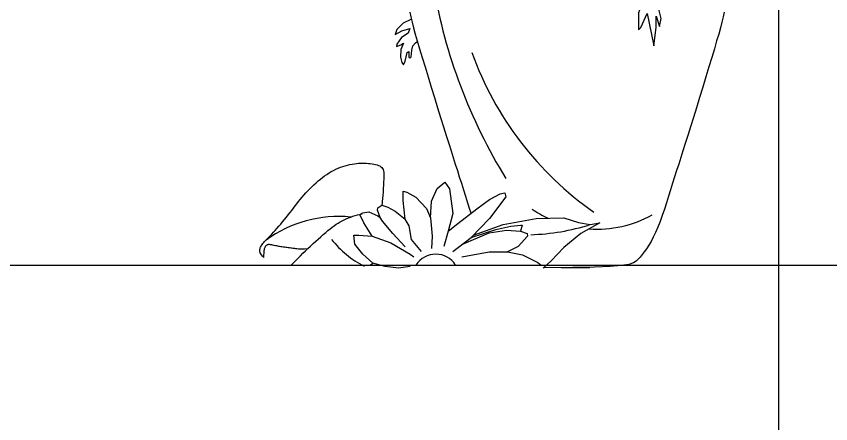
# Model space of a CAD drawing. Extents: x 363 to 3402, y 2599 to 6452.
# Drawn here: x 1235.5 to 1523.6, y 4143 to 4287.3 of the extents above; entities that cross this region are included whole.
import ezdxf

# ---------------------------------------------------------------- set-up
doc = ezdxf.new("R2010")
doc.units = 0
doc.header["$LTSCALE"] = 10
doc.header["$MEASUREMENT"] = 0
for name, color, linetype in [('3', 3, 'CONTINUOUS'), ('4', 4, 'CONTINUOUS'), ('TEXT', 3, 'CONTINUOUS')]:
    doc.layers.add(name, color=color, linetype=linetype)

msp = doc.modelspace()

# ---------------------------------------------------------------- linework, layer by layer
at = {"layer": '3'}
for points in [[(1456.46, 4310.56), (1454.45, 4303.12), (1453.02, 4296.25), (1453.02, 4292.24), (1453.88, 4296.25), (1456.17, 4301.4), (1457.61, 4301.12), (1456.75, 4291.38), (1455.6, 4288.52), (1455.6, 4282.51), (1456.46, 4283.37), (1458.75, 4288.24), (1460.19, 4280.79), (1461.05, 4276.79), (1461.9, 4283.37), (1461.9, 4287.38), (1463.05, 4283.66), (1463.62, 4286.52), (1462.76, 4290.24), (1462.19, 4296.54), (1462.19, 4298.54), (1462.19, 4299.11)], [(1375.08, 4286.1), (1372.35, 4284.83), (1370.16, 4282.64), (1369.61, 4280.82), (1371.98, 4282.09), (1374.72, 4283.01), (1374.17, 4281.37), (1371.8, 4279.73), (1370.16, 4277.36), (1369.98, 4276.63), (1371.62, 4277.18), (1372.53, 4277.72), (1371.62, 4275.54), (1371.43, 4272.8), (1371.98, 4270.98), (1372.53, 4270.07), (1373.08, 4271.35), (1373.8, 4274.44), (1374.35, 4274.81), (1374.35, 4272.8), (1374.72, 4272.44), (1375.26, 4272.99), (1375.45, 4275.35), (1375.81, 4276.81), (1376.72, 4277.9), (1377.27, 4278.27)], [(1323.14, 4201.89), (1322.67, 4202.37), (1322.31, 4202.8), (1322.03, 4203.19), (1321.84, 4203.53), (1321.72, 4203.85), (1321.66, 4204.14), (1321.65, 4204.42), (1321.69, 4204.7), (1321.75, 4204.98), (1321.85, 4205.27), (1321.97, 4205.56), (1322.13, 4205.86), (1322.32, 4206.17), (1322.54, 4206.48), (1322.79, 4206.81), (1323.07, 4207.15), (1323.38, 4207.5), (1323.73, 4207.87), (1324.1, 4208.27), (1324.51, 4208.69), (1324.96, 4209.15), (1325.45, 4209.65), (1325.97, 4210.2), (1326.53, 4210.8), (1327.13, 4211.46), (1327.76, 4212.17), (1328.41, 4212.92), (1329.09, 4213.7), (1329.76, 4214.5), (1330.44, 4215.32), (1331.11, 4216.14), (1331.77, 4216.96), (1332.4, 4217.77), (1333.01, 4218.56), (1333.61, 4219.35), (1334.2, 4220.13), (1334.8, 4220.91), (1335.4, 4221.68), (1336.01, 4222.44), (1336.64, 4223.21), (1337.3, 4223.97), (1337.97, 4224.74), (1338.67, 4225.49), (1339.38, 4226.23), (1340.11, 4226.96), (1340.84, 4227.66), (1341.59, 4228.35), (1342.34, 4229), (1343.1, 4229.63), (1343.85, 4230.22), (1344.62, 4230.79), (1345.39, 4231.32), (1346.17, 4231.82), (1346.96, 4232.28), (1347.76, 4232.72), (1348.57, 4233.12), (1349.39, 4233.48), (1350.22, 4233.81), (1351.05, 4234.11), (1351.88, 4234.37), (1352.71, 4234.6), (1353.53, 4234.8), (1354.33, 4234.96), (1355.12, 4235.09), (1355.89, 4235.18), (1356.64, 4235.25), (1357.36, 4235.28), (1358.07, 4235.29), (1358.77, 4235.28), (1359.44, 4235.24), (1360.11, 4235.19), (1360.75, 4235.12), (1361.39, 4235.04), (1362, 4234.94), (1362.59, 4234.82), (1363.14, 4234.68), (1363.65, 4234.5), (1364.11, 4234.29), (1364.51, 4234.04), (1364.84, 4233.74), (1365.1, 4233.39), (1365.29, 4232.99), (1365.43, 4232.51), (1365.51, 4231.94), (1365.55, 4231.29), (1365.55, 4230.52), (1365.53, 4229.65), (1365.48, 4228.64), (1365.42, 4227.51), (1365.35, 4226.29), (1365.27, 4225.05), (1365.18, 4223.84), (1365.09, 4222.72), (1365, 4221.74), (1364.92, 4220.96), (1364.84, 4220.45)], [(1332.82, 4199.21), (1333.57, 4200), (1334.39, 4200.84), (1335.23, 4201.69), (1336.08, 4202.53), (1336.94, 4203.38), (1337.82, 4204.23), (1338.72, 4205.08), (1339.62, 4205.93), (1340.54, 4206.78), (1341.46, 4207.61), (1342.37, 4208.43), (1343.27, 4209.23), (1344.14, 4209.99), (1344.99, 4210.72), (1345.8, 4211.4), (1346.57, 4212.02), (1347.31, 4212.6), (1348.02, 4213.14), (1348.71, 4213.63), (1349.4, 4214.09), (1350.09, 4214.51), (1350.79, 4214.9), (1351.51, 4215.26), (1352.26, 4215.6), (1353.04, 4215.92), (1353.83, 4216.21), (1354.64, 4216.48), (1355.46, 4216.72), (1356.28, 4216.94), (1357.1, 4217.12), (1357.92, 4217.29)], [(1397.25, 4209.78), (1407.73, 4213.54), (1419.39, 4215.71), (1429.27, 4215.9), (1434.41, 4214.32), (1438.56, 4213.54), (1441.92, 4214.13), (1435.2, 4210.38), (1429.27, 4205.44), (1424.73, 4200.7), (1421.96, 4198.13)], [(1323.14, 4201.89), (1323.14, 4202.7), (1323.17, 4203.37), (1323.21, 4203.92), (1323.26, 4204.37), (1323.33, 4204.73), (1323.4, 4205.03), (1323.48, 4205.28), (1323.56, 4205.49), (1323.65, 4205.69), (1323.75, 4205.87), (1323.85, 4206.03), (1323.96, 4206.17), (1324.09, 4206.3), (1324.24, 4206.4), (1324.4, 4206.48), (1324.58, 4206.53), (1324.79, 4206.55), (1325.03, 4206.55), (1325.28, 4206.53), (1325.56, 4206.49), (1325.85, 4206.44), (1326.16, 4206.37), (1326.49, 4206.3), (1326.82, 4206.23), (1327.18, 4206.16), (1327.54, 4206.08), (1327.92, 4206.01), (1328.3, 4205.94), (1328.7, 4205.87), (1329.11, 4205.8), (1329.53, 4205.73), (1329.95, 4205.67), (1330.39, 4205.61), (1330.83, 4205.55), (1331.28, 4205.5), (1331.73, 4205.44), (1332.18, 4205.38), (1332.62, 4205.33), (1333.05, 4205.27), (1333.48, 4205.21), (1333.9, 4205.15), (1334.33, 4205.09), (1334.79, 4205.03), (1335.32, 4204.99), (1335.94, 4204.97), (1336.67, 4204.96), (1337.53, 4204.99), (1338.55, 4205.04)]]:
    msp.add_lwpolyline(points, dxfattribs=at)
for centre, radius, start, end in [((1571.69, 4330.09), 191.33, 189.7167, 211.5813), ((1507.02, 4313.95), 117.17, 199.6928, 235.0465), ((1440.93, 4252.7), 40.76, 235.7696, 244.8887), ((1349.73, 4172.24), 44.16, 84.6714, 125.77), ((1440.93, 4252.7), 40.76, 266.1225, 298.7178), ((1415.31, 4286.81), 76.88, 271.6601, 287.6086), ((1373.86, 4229.1), 33.9, 217.8305, 243.2709)]:
    msp.add_arc(centre, radius, start, end, dxfattribs=at)
at = {"layer": '4'}
msp.add_line((817.92, 4199.21), (2217.92, 4199.21), dxfattribs=at)
for points in [[(1374.74, 4288.8), (1375.11, 4287.06), (1375.55, 4285.21), (1376.08, 4283.21), (1376.69, 4281.01), (1377.4, 4278.56), (1378.21, 4275.8), (1379.13, 4272.73), (1380.14, 4269.38), (1381.21, 4265.85), (1382.32, 4262.21), (1383.44, 4258.54), (1384.55, 4254.91), (1385.64, 4251.41), (1386.66, 4248.11), (1387.61, 4245.07), (1388.49, 4242.28), (1389.32, 4239.68), (1390.1, 4237.24), (1390.84, 4234.91), (1391.56, 4232.65), (1392.26, 4230.42), (1392.97, 4228.18), (1393.69, 4225.89), (1394.42, 4223.58), (1395.15, 4221.27), (1395.9, 4218.99), (1396.41, 4217.51)], [(1485.96, 4288.8), (1485.59, 4287.06), (1485.14, 4285.21), (1484.62, 4283.21), (1484, 4281.01), (1483.29, 4278.56), (1482.48, 4275.8), (1481.56, 4272.73), (1480.56, 4269.38), (1479.49, 4265.85), (1478.38, 4262.21), (1477.26, 4258.54), (1476.14, 4254.91), (1475.06, 4251.41), (1474.03, 4248.11), (1473.08, 4245.07), (1472.2, 4242.28), (1471.38, 4239.68), (1470.6, 4237.24), (1469.86, 4234.91), (1469.14, 4232.65), (1468.43, 4230.42), (1467.72, 4228.18), (1467.01, 4225.89), (1466.28, 4223.58), (1465.54, 4221.27), (1464.79, 4218.99), (1464.03, 4216.77), (1463.26, 4214.65), (1462.48, 4212.64), (1461.68, 4210.78), (1460.88, 4209.09), (1460.07, 4207.57), (1459.27, 4206.2), (1458.47, 4204.97), (1457.7, 4203.88), (1456.95, 4202.9), (1456.23, 4202.03), (1455.55, 4201.25), (1454.86, 4200.56), (1453.87, 4199.96), (1452.24, 4199.44), (1449.62, 4199.01), (1445.67, 4198.68), (1440.04, 4198.43), (1432.38, 4198.29), (1422.35, 4198.24)], [(1382.04, 4215.9), (1382.43, 4221.83), (1384.41, 4226.37), (1387.17, 4228.54), (1388.76, 4226.17), (1389.94, 4217.48), (1388.36, 4211.16), (1386.78, 4205.83)], [(1378.87, 4204.05), (1375.32, 4208.2), (1374.52, 4213.14), (1373.14, 4215.51), (1372.35, 4222.02), (1372.35, 4225.38), (1373.73, 4224.98), (1376.9, 4223.21), (1380.65, 4219.26), (1382.04, 4215.9), (1382.63, 4209.39), (1382.43, 4205.04)], [(1388.36, 4211.16), (1391.72, 4213.93), (1398.44, 4219.06), (1402.99, 4222.42), (1406.74, 4224.39), (1408.32, 4224.79), (1408.72, 4223.4), (1402.99, 4215.7), (1396.46, 4208.99)], [(1361.48, 4209.39), (1358.52, 4214.12), (1357.1, 4217.12), (1358.12, 4217.68), (1360.29, 4218.07), (1363.46, 4216.69), (1364.25, 4216.1)], [(1373.14, 4205.63), (1368.79, 4210.37), (1365.04, 4214.72), (1364.25, 4216.1), (1363.26, 4218.67), (1363.46, 4219.46), (1364.84, 4220.45), (1367.01, 4219.65), (1369.58, 4218.27), (1373.14, 4215.51)], [(1389.94, 4204.05), (1396.46, 4208.99), (1405.16, 4211.76), (1410.5, 4212.94), (1414.05, 4213.33), (1414.45, 4213.33), (1413.86, 4211.16)], [(1374.92, 4198.72), (1370.77, 4198.13), (1366.03, 4198.72), (1361.68, 4199.91), (1358.12, 4203.07), (1355.35, 4206.62), (1354.96, 4209.78), (1356.74, 4209.78), (1361.48, 4209.39), (1368, 4207.02), (1374.92, 4203.07), (1376.11, 4202.08)], [(1393.2, 4206.52), (1402.79, 4210.57), (1408.92, 4211.56), (1413.86, 4211.16), (1416.23, 4210.37), (1416.23, 4210.37), (1416.43, 4209.39), (1413.07, 4205.83), (1409.31, 4203.86)], [(1393.1, 4202.08), (1402.79, 4203.86), (1409.31, 4203.86), (1414.65, 4202.87), (1419.98, 4200.11), (1421.17, 4199.21)], [(1360.42, 4199.21), (1360.89, 4199.32), (1361.68, 4199.91)], [(1422.25, 4198.4), (1428.32, 4198.29), (1438.34, 4198.24)]]:
    msp.add_lwpolyline(points, dxfattribs=at)
msp.add_ellipse((1383.84, 4194.75), major_axis=(-6.02, -5.83), ratio=0.983458, start_param=2.931383, end_param=4.938806, dxfattribs=at)
at = {"layer": 'TEXT'}
msp.add_lwpolyline([(1505.3, 3403.89), (1505.3, 6165.04), (1387.96, 6165.04)], dxfattribs=at)

doc.saveas('drawing.dxf')
